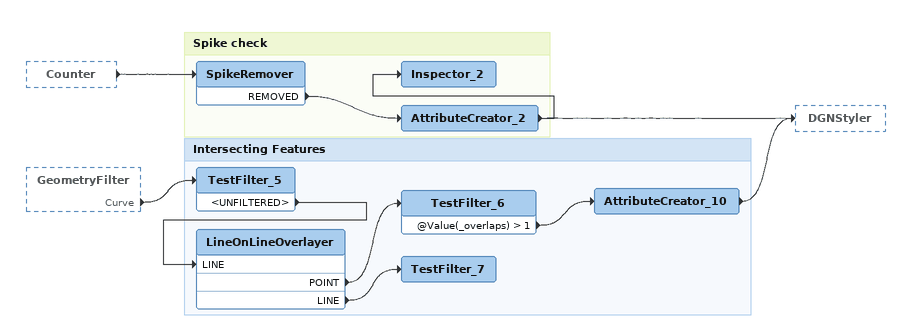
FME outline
Counter [outside]
    -> SpikeRemover
GeometryFilter [outside]
    Curve -> TestFilter_5

Bookmark: Spike check
SpikeRemover
    REMOVED -> AttributeCreator_2
AttributeCreator_2
    -> Inspector_2
    -> DGNStyler
Inspector_2

Bookmark: Intersecting Features
TestFilter_5
    <UNFILTERED> -> LineOnLineOverlayer [LINE]
LineOnLineOverlayer
    POINT -> TestFilter_6
    LINE -> TestFilter_7
TestFilter_6
    @Value(_overlaps) > 1 -> AttributeCreator_10
AttributeCreator_10
    -> DGNStyler
TestFilter_7
